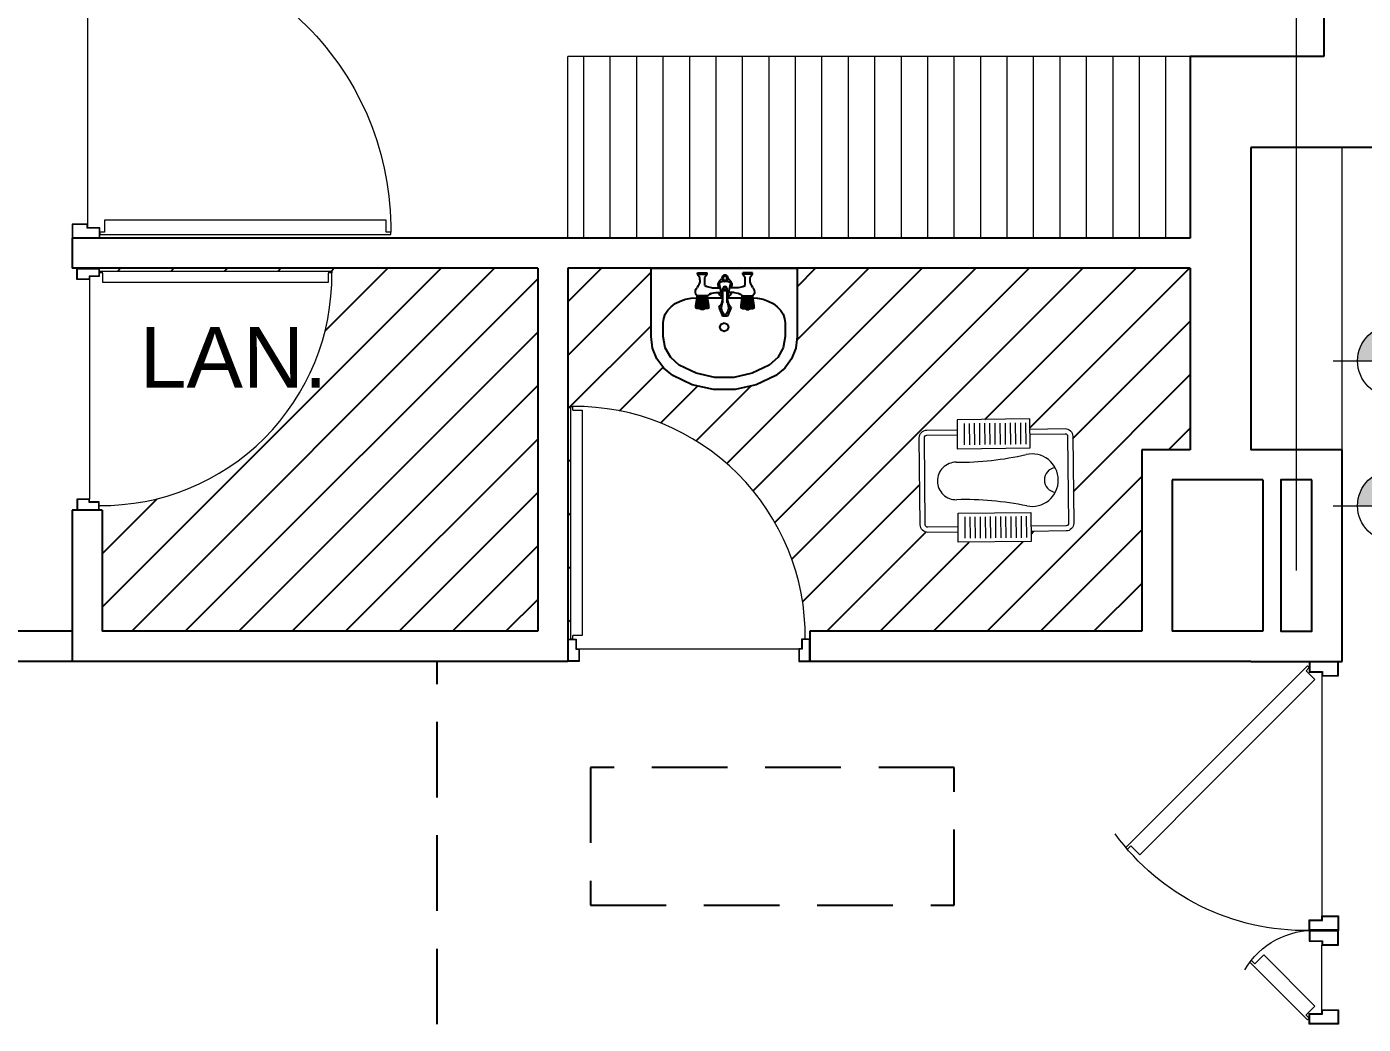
# Model space of a CAD drawing. Header units: inches. Extents: x 70 to 1974, y -315 to 363.
# Drawn here: x 139.54 to 143.96, y -176.429 to -173.13 of the extents above; entities that cross this region are included whole.
import ezdxf

# ---------------------------------------------------------------- set-up
doc = ezdxf.new("R2010")
doc.units = ezdxf.units.IN
doc.header["$MEASUREMENT"] = 0
doc.linetypes.add('HIDDEN', pattern=[0.375, 0.25, -0.125])
for name, color, linetype, lineweight in [('1', 19, 'Continuous', 5), ('FURN', 155, 'Continuous', 13), ('hidden line', 252, 'Continuous', 5), ('LAYER1', 8, 'Continuous', 9), ('wall 2', 156, 'Continuous', 18)]:
    doc.layers.add(name, color=color, linetype=linetype, lineweight=lineweight)
doc.layers.add('fer', color=8, linetype='Continuous')
doc.layers.add('HID', color=5, linetype='HIDDEN')
doc.styles.get("Standard").update_dxf_attribs({"font": 'arial.ttf'})

# ---------------------------------------------------------------- blocks, each defined once
blk = doc.blocks.new('DBLDR120K')
at = {"linetype": 'Continuous'}
for p, q in [((-1.1397, -0.0777), (-1.1686, -0.1067)), ((-0.4028, -0.4202), (-0.0603, -0.0777)), ((-0.0603, -0.0777), (-0.0314, -0.1067)), ((-1.18, -0.096), (-1.1857, -0.1017)), ((-1.1857, -0.1017), (-0.9948, -0.2926)), ((-1.169, -0.107), (-1.18, -0.096)), ((-0.0143, -0.1017), (-0.3678, -0.4552)), ((-0.031, -0.107), (-0.02, -0.096)), ((-0.02, -0.096), (-0.0143, -0.1017)), ((-1.0001, -0.2759), (-0.9708, -0.2466)), ((-0.9891, -0.287), (-1.0001, -0.2759)), ((-0.9948, -0.2926), (-0.9891, -0.287)), ((-0.6393, -0.6567), (-0.4028, -0.4202)), ((-0.3678, -0.4552), (-0.6153, -0.7027)), ((-0.61, -0.686), (-0.6393, -0.6567)), ((-0.621, -0.697), (-0.61, -0.686)), ((-0.6153, -0.7027), (-0.621, -0.697))]:
    blk.add_line(p, q, dxfattribs=at)
for p, q in [((-1.1519, -0.0545), (-0.9381, -0.0545)), ((-1.1397, -0.0777), (-0.9708, -0.2466)), ((-0.0481, -0.0545), (-0.8419, -0.0545))]:
    blk.add_line(p, q)
for points in [[(-1.1519, -0.0545), (-1.1519, 0), (-1.2, 0), (-1.2, -0.096), (-1.1644, -0.096), (-1.1644, -0.0545)], [(-0.9381, -0.0545), (-0.9381, 0), (-0.89, 0), (-0.89, -0.096), (-0.9256, -0.096), (-0.9256, -0.0545)], [(-0.8419, -0.0545), (-0.8419, 0), (-0.89, 0), (-0.89, -0.096), (-0.8544, -0.096), (-0.8544, -0.0545)], [(-0.0481, -0.0545), (-0.0481, 0), (0, 0), (0, -0.096), (-0.0356, -0.096), (-0.0356, -0.0545)], [(-1.1539, -0.0525), (-1.1539, -0.002), (-1.198, -0.002), (-1.198, -0.094), (-1.1664, -0.094), (-1.1664, -0.0525)], [(-0.9361, -0.0525), (-0.9361, -0.002), (-0.892, -0.002), (-0.892, -0.094), (-0.9236, -0.094), (-0.9236, -0.0525)], [(-0.8439, -0.0525), (-0.8439, -0.002), (-0.888, -0.002), (-0.888, -0.094), (-0.8564, -0.094), (-0.8564, -0.0525)], [(-0.0461, -0.0525), (-0.0461, -0.002), (-0.002, -0.002), (-0.002, -0.094), (-0.0336, -0.094), (-0.0336, -0.0525)]]:
    blk.add_lwpolyline(points, close=True, dxfattribs=at)
for centre, radius, start, end in [((-1.6655, -0.1105), 0.7756, 8.0415, 8.1907), ((-0.1145, -0.1105), 0.7756, 171.8093, 171.9585), ((-1.154, -0.0815), 0.2645, 300.4974, 3.1415), ((-0.1145, -0.1105), 0.7756, 178.9285, 233.9661)]:
    blk.add_arc(centre, radius, start, end)
blk = doc.blocks.new('DR100K')
at = {"color": 0}
blk.add_line((-0.0463, -0.0524), (-0.9537, -0.0524), dxfattribs=at)
at = {"color": 0, "linetype": 'Continuous'}
for p, q in [((-0.0591, -0.5731), (-0.0591, -0.1073)), ((-0.0591, -0.1073), (-0.0197, -0.1073)), ((-0.0192, -0.1073), (-0.0192, -0.0923)), ((-0.0192, -0.0923), (-0.0115, -0.0923)), ((-0.0115, -0.0923), (-0.0115, -0.5731)), ((-0.0591, -1.0389), (-0.0591, -0.5731)), ((-0.0115, -0.5731), (-0.0115, -1.0539)), ((-0.0197, -1.0389), (-0.0591, -1.0389)), ((-0.0192, -1.0539), (-0.0192, -1.0389)), ((-0.0115, -1.0539), (-0.0192, -1.0539))]:
    blk.add_line(p, q, dxfattribs=at)
for points in [[(-0.9537, -0.0524), (-0.9537, 0), (-1, 0), (-1, -0.0923), (-0.9658, -0.0923), (-0.9658, -0.0524)], [(-0.0463, -0.0524), (-0.0463, 0), (0, 0), (0, -0.0923), (-0.0342, -0.0923), (-0.0342, -0.0524)], [(-0.9557, -0.0505), (-0.9557, -0.0019), (-0.9981, -0.0019), (-0.9981, -0.0904), (-0.9677, -0.0904), (-0.9677, -0.0505)], [(-0.0443, -0.0505), (-0.0443, -0.0019), (-0.0019, -0.0019), (-0.0019, -0.0904), (-0.0323, -0.0904), (-0.0323, -0.0505)]]:
    blk.add_lwpolyline(points, close=True, dxfattribs=at)
blk.add_arc((-0.0294, -0.1026), 0.9514, 179.3821, 270.6161, dxfattribs=at)
blk = doc.blocks.new('KHALAF')
at = {"layer": 'LAYER1', "linetype": 'Continuous'}
for p, q in [((-0.4621, -0.1855), (-0.3784, -0.1855)), ((-0.4621, -0.2055), (-0.3784, -0.2055)), ((-0.0131, -0.1855), (-0.0968, -0.1855)), ((-0.0131, -0.2055), (-0.0968, -0.2055)), ((-0.4621, -0.2255), (-0.3784, -0.2255)), ((-0.4621, -0.2455), (-0.3784, -0.2455)), ((-0.0131, -0.2255), (-0.0968, -0.2255)), ((-0.0131, -0.2455), (-0.0968, -0.2455)), ((-0.4621, -0.2655), (-0.3784, -0.2655)), ((-0.4621, -0.2855), (-0.3784, -0.2855)), ((-0.4621, -0.3055), (-0.3784, -0.3055)), ((-0.0131, -0.2655), (-0.0968, -0.2655)), ((-0.0131, -0.2855), (-0.0968, -0.2855)), ((-0.0131, -0.3055), (-0.0968, -0.3055)), ((-0.4621, -0.3255), (-0.3784, -0.3255)), ((-0.4621, -0.3455), (-0.3784, -0.3455)), ((-0.4621, -0.3655), (-0.3784, -0.3655)), ((-0.0131, -0.3255), (-0.0968, -0.3255)), ((-0.0131, -0.3455), (-0.0968, -0.3455)), ((-0.0131, -0.3655), (-0.0968, -0.3655)), ((-0.4621, -0.3855), (-0.3784, -0.3855)), ((-0.4621, -0.4055), (-0.3784, -0.4055)), ((-0.0131, -0.3855), (-0.0968, -0.3855)), ((-0.0131, -0.4055), (-0.0968, -0.4055)), ((-0.4621, -0.4255), (-0.3784, -0.4255)), ((-0.0131, -0.4255), (-0.0968, -0.4255))]:
    blk.add_line(p, q, dxfattribs=at)
for points in [[(-0.4376, -0.1681), (-0.4376, -0.0312, -0.414214), (-0.4076, -0.0012), (-0.0676, -0.0012, -0.414214), (-0.0376, -0.0312), (-0.0376, -0.1681, -0.414214)], [(-0.4176, -0.1681), (-0.4176, -0.0312, -0.414214), (-0.4076, -0.0212), (-0.0676, -0.0212, -0.414214), (-0.0576, -0.0312), (-0.0576, -0.1681, -0.414214)], [(-0.0376, -0.4529), (-0.0376, -0.5712, -0.414214), (-0.0676, -0.6012), (-0.4076, -0.6012, -0.414214), (-0.4376, -0.5712), (-0.4376, -0.4529)], [(-0.0576, -0.4529), (-0.0576, -0.5712, -0.414214), (-0.0676, -0.5812), (-0.4076, -0.5812, -0.414214), (-0.4176, -0.5712)], [(-0.4176, -0.5712), (-0.4176, -0.4529, -0.414214)]]:
    blk.add_lwpolyline(points, format="xyb", dxfattribs=at)
for points in [[(-0.4768, -0.1681), (-0.4768, -0.4529), (-0.3637, -0.4529), (-0.3637, -0.1681)], [(0.0017, -0.1681), (0.0017, -0.4529), (-0.1114, -0.4529), (-0.1114, -0.1681)]]:
    blk.add_lwpolyline(points, close=True, dxfattribs=at)
for centre, radius, start, end in [((-0.2376, -0.1621), 0.1027, 90, 192.2454), ((-0.2376, -0.0655), 0.0484, 186.9447, 353.0553), ((-0.2376, -0.1621), 0.1027, 347.7546, 90), ((-1.5093, -0.4381), 1.1986, 359.0688, 12.2454), ((1.0341, -0.4381), 1.1986, 167.7546, 180.9312), ((-0.2376, -0.4588), 0.0733, 179.0688, 270), ((-0.2376, -0.4588), 0.0733, 270, 0.9312)]:
    blk.add_arc(centre, radius, start, end, dxfattribs=at)
blk = doc.blocks.new('DASTSHO')
at = {"layer": 'fer', "linetype": 'Continuous'}
h = blk.add_hatch(dxfattribs=at)
h.set_pattern_fill('EMPTY_FILL', color=256, scale=1000000.0, style=0)
h.set_pattern_definition([(0, (1000000, 1000000), (0, 1000000), [1e-05, -1000000])])
h.paths.add_polyline_path([(-0.3, 0), (-0.3, -0.28), (-0.2973, -0.3116), (-0.2894, -0.3424), (-0.2764, -0.3713), (-0.2586, -0.3976), (-0.2368, -0.4206), (-0.2113, -0.4396), (-0.145, -0.4727), (-0.0738, -0.4931), (0, -0.4999), (0.0738, -0.4931), (0.145, -0.4727), (0.2113, -0.4396), (0.2368, -0.4206), (0.2586, -0.3976), (0.2764, -0.3713), (0.2894, -0.3424), (0.2973, -0.3116), (0.3, -0.28), (0.3, 0)], flags=0)
at = {"layer": 'fer', "linetype": 'ByBlock'}
for p, q in [((-0.3, 0), (-0.3, -0.28)), ((-0.27, 0), (-0.3, 0)), ((0.27, 0), (-0.27, 0)), ((0.3, 0), (0.27, 0)), ((0.3, -0.28), (0.3, 0)), ((-0.2177, -0.1575), (-0.2315, -0.1722)), ((-0.2007, -0.1447), (-0.2177, -0.1575)), ((-0.181, -0.1344), (-0.2007, -0.1447)), ((-0.1592, -0.1267), (-0.181, -0.1344)), ((-0.136, -0.1221), (-0.1592, -0.1267)), ((-0.112, -0.1205), (-0.136, -0.1221)), ((-0.0138, -0.1205), (-0.112, -0.1205)), ((0.112, -0.1205), (0.0075, -0.1205)), ((0.136, -0.1221), (0.112, -0.1205)), ((0.1592, -0.1267), (0.136, -0.1221)), ((0.181, -0.1344), (0.1592, -0.1267)), ((0.2007, -0.1447), (0.181, -0.1344)), ((0.2177, -0.1575), (0.2007, -0.1447)), ((0.2315, -0.1722), (0.2177, -0.1575)), ((-0.2479, -0.206), (-0.25, -0.224)), ((-0.2417, -0.1886), (-0.2479, -0.206)), ((-0.2315, -0.1722), (-0.2417, -0.1886)), ((0.2417, -0.1886), (0.2315, -0.1722)), ((0.2479, -0.206), (0.2417, -0.1886)), ((0.25, -0.224), (0.2479, -0.206)), ((-0.25, -0.224), (-0.25, -0.28)), ((0.25, -0.28), (0.25, -0.224))]:
    blk.add_line(p, q, dxfattribs=at)
at = {"layer": 'fer'}
for p, q in [((-0.1161, -0.0184), (-0.0761, -0.0184)), ((-0.1161, -0.0234), (-0.1161, -0.0184)), ((-0.1161, -0.0234), (-0.0761, -0.0234)), ((-0.1161, -0.0234), (-0.1061, -0.0384)), ((-0.1061, -0.0471), (-0.1061, -0.0384)), ((-0.0761, -0.0234), (-0.0861, -0.0384)), ((-0.0861, -0.0709), (-0.0861, -0.0384)), ((-0.0761, -0.0234), (-0.0761, -0.0184)), ((-0.0161, -0.0545), (0.0098, -0.0545)), ((0.0698, -0.0234), (0.0698, -0.0184)), ((0.1098, -0.0184), (0.0698, -0.0184)), ((0.0698, -0.0234), (0.0798, -0.0384)), ((0.1098, -0.0234), (0.0698, -0.0234)), ((0.0798, -0.0709), (0.0798, -0.0384)), ((0.1098, -0.0234), (0.0998, -0.0384)), ((0.0998, -0.0471), (0.0998, -0.0384)), ((0.1098, -0.0234), (0.1098, -0.0184)), ((-0.1236, -0.1037), (-0.1179, -0.1127)), ((-0.0611, -0.1037), (-0.0661, -0.1057)), ((-0.0571, -0.0795), (-0.0229, -0.0795)), ((-0.0404, -0.0995), (-0.0184, -0.0995)), ((-0.0142, -0.1177), (-0.026, -0.0656)), ((-0.0117, -0.1399), (-0.0115, -0.0831)), ((0.0054, -0.1399), (0.0052, -0.0831)), ((0.0079, -0.1177), (0.0197, -0.0656)), ((0.0341, -0.0995), (0.012, -0.0995)), ((0.0508, -0.0795), (0.0166, -0.0795)), ((0.0548, -0.1037), (0.0598, -0.1057)), ((0.1173, -0.1037), (0.1115, -0.1127)), ((-0.1231, -0.1604), (-0.1231, -0.153)), ((-0.1228, -0.153), (-0.1179, -0.1214)), ((-0.1228, -0.1604), (-0.1228, -0.153)), ((-0.1202, -0.153), (-0.1158, -0.1214)), ((-0.1202, -0.1604), (-0.1202, -0.153)), ((-0.0731, -0.1644), (-0.1191, -0.1644)), ((-0.1148, -0.1214), (-0.1189, -0.153)), ((-0.1189, -0.1604), (-0.1189, -0.153)), ((-0.1179, -0.1214), (-0.1179, -0.1127)), ((-0.0743, -0.1127), (-0.1179, -0.1127)), ((-0.1179, -0.153), (-0.1139, -0.1214)), ((-0.0743, -0.1214), (-0.1179, -0.1214)), ((-0.1179, -0.1604), (-0.1179, -0.153)), ((-0.1128, -0.1214), (-0.1164, -0.153)), ((-0.1164, -0.1604), (-0.1164, -0.153)), ((-0.1152, -0.153), (-0.1118, -0.1214)), ((-0.1152, -0.1604), (-0.1152, -0.153)), ((-0.1135, -0.153), (-0.1104, -0.1214)), ((-0.1135, -0.1604), (-0.1135, -0.153)), ((-0.1085, -0.153), (-0.1064, -0.1214)), ((-0.1085, -0.1644), (-0.1085, -0.153)), ((-0.1055, -0.153), (-0.1041, -0.1214)), ((-0.1055, -0.1644), (-0.1055, -0.153)), ((-0.1051, -0.1654), (-0.1051, -0.1644)), ((-0.1018, -0.1214), (-0.1027, -0.153)), ((-0.1027, -0.1644), (-0.1027, -0.153)), ((-0.0982, -0.153), (-0.0982, -0.1214)), ((-0.0982, -0.1644), (-0.0982, -0.153)), ((-0.0982, -0.1644), (-0.0982, -0.153)), ((-0.0961, -0.1644), (-0.0961, -0.1214)), ((-0.094, -0.153), (-0.094, -0.1214)), ((-0.094, -0.1644), (-0.094, -0.153)), ((-0.0904, -0.1214), (-0.0895, -0.153)), ((-0.0895, -0.1644), (-0.0895, -0.153)), ((-0.0867, -0.153), (-0.0881, -0.1214)), ((-0.0871, -0.1654), (-0.0871, -0.1644)), ((-0.0867, -0.1644), (-0.0867, -0.153)), ((-0.0837, -0.153), (-0.0858, -0.1214)), ((-0.0837, -0.1644), (-0.0837, -0.153)), ((-0.0787, -0.153), (-0.0817, -0.1214)), ((-0.077, -0.153), (-0.0804, -0.1214)), ((-0.0794, -0.1214), (-0.0758, -0.153)), ((-0.0787, -0.1604), (-0.0787, -0.153)), ((-0.0743, -0.153), (-0.0783, -0.1214)), ((-0.0774, -0.1214), (-0.0733, -0.153)), ((-0.077, -0.1604), (-0.077, -0.153)), ((-0.072, -0.153), (-0.0764, -0.1214)), ((-0.0758, -0.1604), (-0.0758, -0.153)), ((-0.0729, -0.1114), (-0.0743, -0.1127)), ((-0.0743, -0.1214), (-0.0743, -0.1127)), ((-0.0694, -0.153), (-0.0743, -0.1214)), ((-0.0743, -0.1604), (-0.0743, -0.153)), ((-0.0733, -0.1604), (-0.0733, -0.153)), ((-0.072, -0.1604), (-0.072, -0.153)), ((-0.0694, -0.1604), (-0.0694, -0.153)), ((-0.0691, -0.1604), (-0.0691, -0.153)), ((-0.0279, -0.1595), (-0.0128, -0.1962)), ((0.0216, -0.1595), (0.0065, -0.1962)), ((0.0628, -0.1604), (0.0628, -0.153)), ((0.0631, -0.153), (0.068, -0.1214)), ((0.0631, -0.1604), (0.0631, -0.153)), ((0.0656, -0.153), (0.07, -0.1214)), ((0.0656, -0.1604), (0.0656, -0.153)), ((0.0665, -0.1114), (0.068, -0.1127)), ((0.0668, -0.1644), (0.1128, -0.1644)), ((0.0711, -0.1214), (0.067, -0.153)), ((0.067, -0.1604), (0.067, -0.153)), ((0.068, -0.1127), (0.1115, -0.1127)), ((0.068, -0.1214), (0.068, -0.1127)), ((0.068, -0.1214), (0.1115, -0.1214)), ((0.068, -0.153), (0.0719, -0.1214)), ((0.068, -0.1604), (0.068, -0.153)), ((0.0731, -0.1214), (0.0694, -0.153)), ((0.0694, -0.1604), (0.0694, -0.153)), ((0.0707, -0.153), (0.0741, -0.1214)), ((0.0707, -0.1604), (0.0707, -0.153)), ((0.0724, -0.153), (0.0754, -0.1214)), ((0.0724, -0.1604), (0.0724, -0.153)), ((0.0774, -0.153), (0.0794, -0.1214)), ((0.0774, -0.1644), (0.0774, -0.153)), ((0.0803, -0.153), (0.0818, -0.1214)), ((0.0803, -0.1644), (0.0803, -0.153)), ((0.0808, -0.1654), (0.0808, -0.1644)), ((0.084, -0.1214), (0.0831, -0.153)), ((0.0831, -0.1644), (0.0831, -0.153)), ((0.0877, -0.153), (0.0877, -0.1214)), ((0.0877, -0.1644), (0.0877, -0.153)), ((0.0898, -0.1644), (0.0898, -0.1214)), ((0.0918, -0.153), (0.0919, -0.1214)), ((0.0918, -0.1644), (0.0918, -0.153)), ((0.0918, -0.1644), (0.0918, -0.153)), ((0.0955, -0.1214), (0.0964, -0.153)), ((0.0964, -0.1644), (0.0964, -0.153)), ((0.0992, -0.153), (0.0978, -0.1214)), ((0.0988, -0.1654), (0.0988, -0.1644)), ((0.0992, -0.1644), (0.0992, -0.153)), ((0.1022, -0.153), (0.1001, -0.1214)), ((0.1022, -0.1644), (0.1022, -0.153)), ((0.1072, -0.153), (0.1041, -0.1214)), ((0.1089, -0.153), (0.1055, -0.1214)), ((0.1065, -0.1214), (0.1101, -0.153)), ((0.1072, -0.1604), (0.1072, -0.153)), ((0.1115, -0.153), (0.1076, -0.1214)), ((0.1084, -0.1214), (0.1126, -0.153)), ((0.1089, -0.1604), (0.1089, -0.153)), ((0.1139, -0.153), (0.1095, -0.1214)), ((0.1101, -0.1604), (0.1101, -0.153)), ((0.1115, -0.1214), (0.1115, -0.1127)), ((0.1165, -0.153), (0.1115, -0.1214)), ((0.1115, -0.1604), (0.1115, -0.153)), ((0.1126, -0.1604), (0.1126, -0.153)), ((0.1139, -0.1604), (0.1139, -0.153)), ((0.1165, -0.1604), (0.1165, -0.153)), ((0.1168, -0.1604), (0.1168, -0.153)), ((-0.0911, -0.1694), (-0.1011, -0.1694)), ((-0.0128, -0.1962), (0.0065, -0.1962)), ((0.0848, -0.1694), (0.0948, -0.1694))]:
    blk.add_line(p, q, dxfattribs=at)
at = {"layer": 'fer', "linetype": 'ByBlock'}
blk.add_lwpolyline([(0, -0.224), (-0.0124, -0.2291), (-0.0175, -0.2415), (-0.0124, -0.2539), (0, -0.259), (0.0124, -0.2539), (0.0175, -0.2415), (0.0124, -0.2291)], close=True, dxfattribs=at)
blk.add_lwpolyline([(0, -0.224), (-0.0124, -0.2291), (-0.0175, -0.2415), (-0.0124, -0.2539), (0, -0.259), (0.0124, -0.2539), (0.0175, -0.2415), (0.0124, -0.2291)], close=True, dxfattribs=at)
for points in [[(-0.3, -0.28), (-0.294, -0.3272), (-0.2764, -0.3713), (-0.2482, -0.4096), (-0.2113, -0.4396)], [(-0.25, -0.28), (-0.2422, -0.3258), (-0.2197, -0.3664), (-0.1849, -0.3972)], [(0.1849, -0.3972), (0.2197, -0.3664), (0.2422, -0.3258), (0.25, -0.28)], [(0.2113, -0.4396), (0.2482, -0.4096), (0.2764, -0.3713), (0.294, -0.3272), (0.3, -0.28)], [(-0.1849, -0.3972), (-0.1147, -0.4307), (-0.0389, -0.4478), (0.0389, -0.4478), (0.1147, -0.4307), (0.1849, -0.3972)], [(-0.2113, -0.4396), (-0.1311, -0.4779), (-0.0444, -0.4975), (0.0444, -0.4975), (0.1311, -0.4779), (0.2113, -0.4396)]]:
    blk.add_lwpolyline(points, dxfattribs=at)
at = {"layer": 'fer'}
for centre, radius in [((-0.0032, -0.0409), 0.0131), ((-0.0032, -0.0409), 0.00814), ((-0.0032, -0.0831), 0.00838), ((-0.0032, -0.0831), 0.00638)]:
    blk.add_circle(centre, radius, dxfattribs=at)
for centre, radius, start, end in [((-0.1561, -0.0471), 0.05, 320.0876, 0), ((-0.0032, -0.068), 0.0279, 117.5903, 204.3145), ((-0.0161, -0.0645), 0.01, 90, 186.4645), ((-0.0032, -0.068), 0.0279, 335.6855, 62.4097), ((0.0098, -0.0645), 0.01, 353.5355, 90), ((0.1498, -0.0471), 0.05, 180, 219.9124), ((-0.0961, -0.0973), 0.0282, 140.0876, 192.9962), ((-0.0961, -0.0973), 0.0282, 60.122, 69.2491), ((-0.0571, -0.0295), 0.05, 240.122, 270), ((-0.0404, -0.1495), 0.05, 90, 130.3983), ((-0.0032, -0.0914), 0.0279, 196.9433, 246.1873), ((-0.0032, -0.0914), 0.0279, 293.8127, 343.0567), ((0.0341, -0.1495), 0.05, 49.6017, 90), ((0.0508, -0.0295), 0.05, 270, 299.878), ((0.0898, -0.0973), 0.0282, 110.7509, 119.878), ((0.0898, -0.0973), 0.0282, 347.0038, 39.9124), ((-0.1191, -0.1604), 0.004, 180, 270), ((-0.1188, -0.1604), 0.004, 180, 270), ((-0.1162, -0.1604), 0.004, 180, 270), ((-0.1149, -0.1604), 0.004, 180, 270), ((-0.1139, -0.1604), 0.004, 180, 270), ((-0.1124, -0.1604), 0.004, 180, 270), ((-0.1112, -0.1604), 0.004, 180, 270), ((-0.1095, -0.1604), 0.004, 180, 270), ((-0.0827, -0.1604), 0.004, 270, 0), ((-0.081, -0.1604), 0.004, 270, 0), ((-0.0798, -0.1604), 0.004, 270, 0), ((-0.0783, -0.1604), 0.004, 270, 0), ((-0.0773, -0.1604), 0.004, 270, 0), ((-0.076, -0.1604), 0.004, 270, 0), ((-0.0734, -0.1604), 0.004, 270, 0), ((-0.0731, -0.1604), 0.004, 270, 0), ((-0.0679, -0.1231), 0.0542, 317.6979, 11.2911), ((0.0251, -0.1613), 0.0425, 149.7923, 221.2189), ((-0.0314, -0.1613), 0.0425, 318.7811, 30.2077), ((0.0616, -0.1231), 0.0542, 168.7089, 222.3021), ((0.0668, -0.1604), 0.004, 180, 270), ((0.0671, -0.1604), 0.004, 180, 270), ((0.0696, -0.1604), 0.004, 180, 270), ((0.071, -0.1604), 0.004, 180, 270), ((0.072, -0.1604), 0.004, 180, 270), ((0.0734, -0.1604), 0.004, 180, 270), ((0.0747, -0.1604), 0.004, 180, 270), ((0.0764, -0.1604), 0.004, 180, 270), ((0.1032, -0.1604), 0.004, 270, 0), ((0.1049, -0.1604), 0.004, 270, 0), ((0.1061, -0.1604), 0.004, 270, 0), ((0.1075, -0.1604), 0.004, 270, 0), ((0.1086, -0.1604), 0.004, 270, 0), ((0.1099, -0.1604), 0.004, 270, 0), ((0.1125, -0.1604), 0.004, 270, 0), ((0.1128, -0.1604), 0.004, 270, 0), ((-0.1011, -0.1654), 0.004, 180, 270), ((-0.0911, -0.1654), 0.004, 270, 0), ((-0.0032, -0.186), 0.005, 221.2189, 318.7811), ((0.0848, -0.1654), 0.004, 180, 270), ((0.0948, -0.1654), 0.004, 270, 0)]:
    blk.add_arc(centre, radius, start, end, dxfattribs=at)
blk = doc.blocks.new('k1')
at = {"true_color": 0x636466}
h = blk.add_hatch(color=251, dxfattribs=at)
h.dxf.hatch_style = 1
h.paths.add_polyline_path([(-461.0846, -161.5584), (-462.6065, -161.5584), (-462.6065, -162.181), (-462.6065, -162.181), (-462.6065, -162.3188), (-462.4682, -162.3188), (-462.4682, -161.6968), (-461.2229, -161.6968), (-461.2229, -162.942), (-461.0846, -162.942), (-461.0846, -162.8037)])
h.paths.add_polyline_path([(-460.3927, -161.6968), (-459.1475, -161.6968), (-459.1475, -162.942), (-457.907, -162.942), (-457.907, -162.8037), (-459.0091, -162.8037), (-459.0091, -161.5584), (-460.5311, -161.5584), (-460.5311, -162.181), (-461.0846, -162.181), (-461.0846, -162.3194), (-460.3927, -162.3194)])
h.paths.add_polyline_path([(-459.7009, -162.3194), (-459.1475, -162.3194), (-459.1475, -162.181), (-459.8393, -162.181), (-459.8393, -162.8037), (-461.0846, -162.8037), (-461.0846, -162.942), (-459.7009, -162.942)], flags=17)
h.paths.add_polyline_path([(-458.3173, -161.6968), (-457.072, -161.6968), (-457.0735, -162.2633), (-457.0043, -162.2633), (-456.9351, -162.2631), (-456.9337, -161.5584), (-458.4557, -161.5584), (-458.4557, -162.181), (-459.0091, -162.181), (-459.0091, -162.3194), (-458.3173, -162.3194)])
h.paths.add_polyline_path([(-457.434, -165.0145), (-453.6596, -165.0145), (-453.6596, -164.5635), (-457.434, -164.5635)], flags=9)
h.paths.add_polyline_path([(-466.4646, -178.781), (-469.7624, -178.781), (-469.7624, -178.172), (-466.4646, -178.172)], flags=9)
h.paths.add_polyline_path([(-465.7865, -177.1188), (-468.3426, -177.1188), (-468.3426, -176.3458), (-465.7865, -176.3458)], flags=9)
h.paths.add_polyline_path([(-466.6372, -172.2588), (-468.4262, -172.2588), (-468.4262, -171.5854), (-466.6372, -171.5854)], flags=9)
h.paths.add_polyline_path([(-467.4058, -174.7927), (-469.1563, -174.7927), (-469.1563, -174.3652), (-467.4058, -174.3652)], flags=9)
h.paths.add_polyline_path([(-466.5791, -173.4899), (-469.3301, -173.4899), (-469.3301, -173.0249), (-466.5791, -173.0249)], flags=9)
h.paths.add_polyline_path([(-469.0047, -195.6182), (-468.5367, -195.6499), (-468.4415, -195.1099), (-468.9095, -195.0782)], flags=9)
h.paths.add_polyline_path([(-465.4248, -183.2086), (-468.8542, -183.2375), (-468.859, -182.6675), (-465.4296, -182.6386)], flags=9)
h.paths.add_polyline_path([(-469.3327, -170.5279), (-465.1389, -170.5279), (-465.1389, -170.0268), (-469.3327, -170.0268)], flags=9)
h.paths.add_polyline_path([(-469.4484, -194.8322), (-468.9804, -194.864), (-468.8852, -194.324), (-469.3532, -194.2922)], flags=9)
h.paths.add_polyline_path([(-467.2761, -194.8572), (-468.7185, -194.8693), (-468.7236, -194.2619), (-467.2812, -194.2497)], flags=9)
h.paths.add_polyline_path([(-464.4483, -194.8452), (-465.6532, -194.8554), (-465.658, -194.2854), (-464.4531, -194.2752)], flags=9)
h.paths.add_polyline_path([(-466.8236, -194.8161), (-465.8001, -194.8479), (-465.7049, -194.3079), (-466.7283, -194.2761)], flags=9)
h.paths.add_polyline_path([(-468.6542, -184.4538), (-467.9788, -184.4761), (-467.9121, -184.093), (-468.5875, -184.0708)], flags=9)
h.paths.add_polyline_path([(-468.0005, -184.2226), (-467.9115, -184.2308), (-467.8869, -184.09), (-467.976, -184.0818)], flags=9)
h.paths.add_polyline_path([(-469.3709, -184.1154), (-469.3068, -184.1217), (-469.2877, -184.0123), (-469.3518, -184.0059)], flags=9)
h.paths.add_polyline_path([(-469.4589, -184.4456), (-469.3558, -184.4539), (-469.3307, -184.3103), (-469.4338, -184.3019)], flags=9)
h.paths.add_polyline_path([(-469.5642, -184.3939), (-468.6423, -184.4137), (-468.583, -184.0728), (-469.5048, -184.053)], flags=9)
h.paths.add_polyline_path([(-468.6139, -183.8392), (-467.9386, -183.8615), (-467.8718, -183.4785), (-468.5472, -183.4562)], flags=9)
h.paths.add_polyline_path([(-467.9602, -183.5893), (-467.8711, -183.5975), (-467.8466, -183.4567), (-467.9356, -183.4486)], flags=9)
h.paths.add_polyline_path([(-469.3753, -183.5029), (-469.3112, -183.5093), (-469.2922, -183.3999), (-469.3563, -183.3935)], flags=9)
h.paths.add_polyline_path([(-469.4633, -183.8331), (-469.3602, -183.8415), (-469.3352, -183.6978), (-469.4383, -183.6895)], flags=9)
h.paths.add_polyline_path([(-469.5687, -183.7814), (-468.6468, -183.8012), (-468.5875, -183.4604), (-469.5093, -183.4406)], flags=9)
h.paths.add_polyline_path([(-464.47, -193.0711), (-466.41, -193.0875), (-466.415, -192.4875), (-464.4751, -192.4711)], flags=9)
h.paths.add_polyline_path([(-464.4471, -179.8895), (-467.4444, -179.9148), (-467.4494, -179.3223), (-464.4521, -179.297)], flags=9)
h.paths.add_polyline_path([(-464.457, -175.972), (-466.6844, -175.9908), (-466.6894, -175.3983), (-464.462, -175.3795)], flags=9)
h.paths.add_polyline_path([(-464.4659, -178.7758), (-466.5484, -178.7933), (-466.5535, -178.1859), (-464.4711, -178.1683)], flags=9)
h.paths.add_polyline_path([(-464.4666, -174.8525), (-466.289, -174.8679), (-466.294, -174.2754), (-464.4716, -174.26)], flags=9)
h.paths.add_polyline_path([(-464.4687, -173.5351), (-466.4711, -173.552), (-466.476, -172.9745), (-464.4735, -172.9576)], flags=9)
h.paths.add_polyline_path([(-464.498, -172.0947), (-465.5354, -172.1034), (-465.539, -171.6759), (-464.5016, -171.6672)], flags=9)
h.paths.add_polyline_path([(-464.487, -190.9788), (-466.5209, -190.9788), (-466.5209, -190.4838), (-464.487, -190.4838)], flags=9)
h.paths.add_polyline_path([(-464.361, -186.5578), (-469.8351, -186.604), (-469.84, -186.0269), (-464.3658, -185.9807)], flags=9)
h.paths.add_polyline_path([(-464.4788, -192.0283), (-465.4211, -192.0283), (-465.4211, -191.4476), (-464.4788, -191.4476)], flags=9)
h.paths.add_polyline_path([(-464.4729, -195.6192), (-466.4129, -195.6356), (-466.4173, -195.1106), (-464.4774, -195.0942)], flags=9)
h.paths.add_polyline_path([(-467.7853, -195.7628), (-468.3703, -195.7628), (-468.3703, -194.9678), (-467.7853, -194.9678)], flags=9)
h.paths.add_polyline_path([(-466.5666, -185.6325), (-467.5813, -185.6325), (-467.5813, -185.1645), (-466.5666, -185.1645)], flags=9)
h.paths.add_polyline_path([(-464.4327, -185.5774), (-466.2107, -185.5924), (-466.2141, -185.194), (-464.436, -185.179)], flags=9)
h.paths.add_polyline_path([(-465.6546, -185.0812), (-469.0091, -185.0812), (-469.0091, -184.6089), (-465.6546, -184.6089)], flags=9)
h.paths.add_polyline_path([(-466.2428, -184.4307), (-467.9102, -184.4448), (-467.9133, -184.0854), (-466.2458, -184.0713)], flags=9)
h.paths.add_polyline_path([(-466.2566, -183.7842), (-467.5346, -183.795), (-467.538, -183.3956), (-466.2599, -183.3848)], flags=9)
h.paths.add_polyline_path([(-465.0273, -184.3294), (-465.4483, -184.3329), (-465.4513, -183.9785), (-465.0303, -183.9749)], flags=9)
h.paths.add_polyline_path([(-464.3973, -183.8968), (-466.0498, -183.9107), (-466.0528, -183.5562), (-464.4003, -183.5423)], flags=9)
h.paths.add_polyline_path([(-464.455, -185.0631), (-465.6467, -185.0732), (-465.6499, -184.6851), (-464.4582, -184.6751)], flags=9)
h.paths.add_polyline_path([(-469.6945, -185.0329), (-469.0256, -185.0536), (-468.9633, -184.7007), (-469.6323, -184.6799)], flags=9)
h.paths.add_polyline_path([(-454.5593, -188.4483), (-454.6086, -188.4483), (-454.6086, -188.3003), (-454.5593, -188.3003)], flags=9)
h.paths.add_polyline_path([(-453.4972, -188.5378), (-454.5503, -188.5378), (-454.5503, -188.1414), (-453.4972, -188.1414)], flags=9)
h.paths.add_polyline_path([(-454.1227, -187.4118), (-454.172, -187.4118), (-454.172, -187.2638), (-454.1227, -187.2638)], flags=9)
h.paths.add_polyline_path([(-453.4705, -187.5187), (-454.1053, -187.5187), (-454.1053, -187.0937), (-453.4705, -187.0937)], flags=9)
h.paths.add_polyline_path([(-453.9631, -180.2095), (-454.0124, -180.2095), (-454.0124, -180.0615), (-453.9631, -180.0615)], flags=9)
h.paths.add_polyline_path([(-453.745, -181.0596), (-453.7944, -181.0596), (-453.7944, -180.9116), (-453.745, -180.9116)], flags=9)
h.paths.add_polyline_path([(-453.8343, -182.0033), (-453.8837, -182.0033), (-453.8837, -181.8553), (-453.8343, -181.8553)], flags=9)
h.paths.add_polyline_path([(-454.2191, -183.8516), (-454.2685, -183.8516), (-454.2685, -183.7036), (-454.2191, -183.7036)], flags=9)
h.paths.add_polyline_path([(-454.3381, -184.7282), (-454.3874, -184.7282), (-454.3874, -184.5803), (-454.3381, -184.5803)], flags=9)
h.paths.add_polyline_path([(-453.4934, -186.5421), (-454.1745, -186.5421), (-454.1745, -186.1171), (-453.4934, -186.1171)], flags=9)
h.paths.add_polyline_path([(-452.9888, -187.4826), (-453.5455, -187.4826), (-453.5455, -187.1401), (-452.9888, -187.1401)], flags=9)
h.paths.add_polyline_path([(-452.9888, -186.4979), (-453.5455, -186.4979), (-453.5455, -186.1555), (-452.9888, -186.1555)], flags=9)
h.paths.add_polyline_path([(-452.9803, -184.8325), (-454.3481, -184.8325), (-454.3481, -184.3829), (-452.9803, -184.3829)], flags=9)
h.paths.add_polyline_path([(-452.9468, -184.0507), (-454.226, -184.0507), (-454.226, -183.5072), (-452.9468, -183.5072)], flags=9)
h.paths.add_polyline_path([(-453.1169, -182.1053), (-453.8089, -182.1053), (-453.8089, -181.6802), (-453.1169, -181.6802)], flags=9)
h.paths.add_polyline_path([(-453.136, -181.1745), (-453.7422, -181.1745), (-453.7422, -180.729), (-453.136, -180.729)], flags=9)
h.paths.add_polyline_path([(-453.001, -180.3219), (-453.9383, -180.3219), (-453.9383, -179.8723), (-453.001, -179.8723)], flags=9)
h.paths.add_polyline_path([(-452.9331, -173.2627), (-456.203, -173.3197), (-456.2193, -172.3875), (-452.9494, -172.3304)], flags=9)
h.paths.add_polyline_path([(-452.992, -185.4166), (-454.0463, -185.4166), (-454.0463, -185.1486), (-452.992, -185.1486)], flags=9)
h.paths.add_polyline_path([(-452.9712, -185.9599), (-453.9002, -185.9599), (-453.9002, -185.69), (-452.9712, -185.69)], flags=9)
h.paths.add_polyline_path([(-452.9423, -190.734), (-453.6863, -190.734), (-453.6863, -190.4296), (-452.9423, -190.4296)], flags=9)
h.paths.add_polyline_path([(-452.9888, -188.5324), (-453.5455, -188.5324), (-453.5455, -188.1899), (-452.9888, -188.1899)], flags=9)
h.paths.add_polyline_path([(-454.1582, -186.4325), (-454.2075, -186.4325), (-454.2075, -186.2845), (-454.1582, -186.2845)], flags=9)
h.paths.add_polyline_path([(-454.4433, -190.8044), (-455.4942, -190.8044), (-455.4942, -190.3918), (-454.4433, -190.3918)], flags=9)
h.paths.add_polyline_path([(-452.955, -190.1558), (-453.7048, -190.1558), (-453.7048, -189.8345), (-452.955, -189.8345)], flags=9)
h.paths.add_polyline_path([(-455.3858, -190.1388), (-454.5791, -190.1388), (-454.5791, -189.8611), (-455.3858, -189.8611)], flags=9)
h.paths.add_polyline_path([(-453.0879, -175.6578), (-455.011, -175.6578), (-455.011, -175.326), (-453.0879, -175.326)], flags=9)
h = blk.add_hatch(color=251, dxfattribs=at)
h.dxf.hatch_style = 1
h.paths.add_polyline_path([(-454.8273, -165.5709), (-455.4496, -165.5709), (-455.4496, -165.7093), (-454.827, -165.7093)])
h.paths.add_polyline_path([(-454.6889, -165.5709), (-454.8273, -165.5709), (-454.827, -165.7093), (-454.6886, -165.7093)])
h.paths.add_polyline_path([(-454.066, -165.5709), (-454.6889, -165.5709), (-454.6886, -165.7093), (-454.2044, -165.7093), (-454.2044, -166.9545), (-454.827, -166.9545), (-454.827, -167.6464), (-454.6886, -167.6464), (-454.6886, -167.0929), (-454.066, -167.0929)])
h.paths.add_polyline_path([(-454.6886, -165.7093), (-454.827, -165.7093), (-454.827, -166.2627), (-455.4496, -166.2627), (-455.4496, -167.7847), (-454.2044, -167.7847), (-454.2044, -169.03), (-454.827, -169.03), (-454.827, -169.7218), (-454.6886, -169.7218), (-454.6886, -169.1683), (-454.066, -169.1683), (-454.066, -167.6464), (-455.3113, -167.6464), (-455.3113, -166.4011), (-454.6886, -166.4011)])
h.paths.add_polyline_path([(-454.6886, -167.7847), (-454.827, -167.7847), (-454.827, -168.3382), (-455.4496, -168.3382), (-455.4496, -169.7218), (-455.3113, -169.7218), (-455.3113, -168.4765), (-454.6886, -168.4765)], flags=17)
h.paths.add_polyline_path([(-454.066, -169.7218), (-455.4496, -169.7218), (-455.4496, -169.8602), (-454.2044, -169.8602), (-454.2044, -171.1054), (-454.827, -171.1054), (-454.827, -171.7972), (-454.6886, -171.7972), (-454.6886, -171.2438), (-454.066, -171.2438)])
h.paths.add_polyline_path([(-458.6892, -165.0145), (-454.9148, -165.0145), (-454.9148, -164.5635), (-458.6892, -164.5635)], flags=9)
h.paths.add_polyline_path([(-467.6094, -178.781), (-470.9072, -178.781), (-470.9072, -178.172), (-467.6094, -178.172)], flags=9)
h.paths.add_polyline_path([(-466.9314, -177.1188), (-469.4875, -177.1188), (-469.4875, -176.3458), (-466.9314, -176.3458)], flags=9)
h.paths.add_polyline_path([(-467.782, -172.2588), (-469.571, -172.2588), (-469.571, -171.5854), (-467.782, -171.5854)], flags=9)
h.paths.add_polyline_path([(-468.5506, -174.7927), (-470.3011, -174.7927), (-470.3011, -174.3652), (-468.5506, -174.3652)], flags=9)
h.paths.add_polyline_path([(-467.724, -173.4899), (-470.475, -173.4899), (-470.475, -173.0249), (-467.724, -173.0249)], flags=9)
h.paths.add_polyline_path([(-470.1495, -195.6182), (-469.6815, -195.6499), (-469.5863, -195.1099), (-470.0543, -195.0782)], flags=9)
h.paths.add_polyline_path([(-466.5696, -183.2086), (-469.999, -183.2375), (-470.0038, -182.6675), (-466.5744, -182.6386)], flags=9)
h.paths.add_polyline_path([(-470.4775, -170.5279), (-466.2838, -170.5279), (-466.2838, -170.0268), (-470.4775, -170.0268)], flags=9)
h.paths.add_polyline_path([(-470.5932, -194.8322), (-470.1252, -194.864), (-470.03, -194.324), (-470.498, -194.2922)], flags=9)
h.paths.add_polyline_path([(-468.4209, -194.8572), (-469.8633, -194.8693), (-469.8685, -194.2619), (-468.426, -194.2497)], flags=9)
h.paths.add_polyline_path([(-465.5931, -194.8452), (-466.798, -194.8554), (-466.8029, -194.2854), (-465.5979, -194.2752)], flags=9)
h.paths.add_polyline_path([(-467.9684, -194.8161), (-466.945, -194.8479), (-466.8497, -194.3079), (-467.8732, -194.2761)], flags=9)
h.paths.add_polyline_path([(-469.799, -184.4538), (-469.1236, -184.4761), (-469.0569, -184.093), (-469.7323, -184.0708)], flags=9)
h.paths.add_polyline_path([(-469.1453, -184.2226), (-469.0563, -184.2308), (-469.0318, -184.09), (-469.1208, -184.0818)], flags=9)
h.paths.add_polyline_path([(-470.5157, -184.1154), (-470.4516, -184.1217), (-470.4325, -184.0123), (-470.4966, -184.0059)], flags=9)
h.paths.add_polyline_path([(-470.6037, -184.4456), (-470.5006, -184.4539), (-470.4756, -184.3103), (-470.5787, -184.3019)], flags=9)
h.paths.add_polyline_path([(-470.709, -184.3939), (-469.7872, -184.4137), (-469.7278, -184.0728), (-470.6497, -184.053)], flags=9)
h.paths.add_polyline_path([(-469.7588, -183.8392), (-469.0834, -183.8615), (-469.0167, -183.4785), (-469.6921, -183.4562)], flags=9)
h.paths.add_polyline_path([(-469.105, -183.5893), (-469.016, -183.5975), (-468.9914, -183.4567), (-469.0805, -183.4486)], flags=9)
h.paths.add_polyline_path([(-470.5202, -183.5029), (-470.4561, -183.5093), (-470.437, -183.3999), (-470.5011, -183.3935)], flags=9)
h.paths.add_polyline_path([(-470.6082, -183.8331), (-470.5051, -183.8415), (-470.48, -183.6978), (-470.5831, -183.6895)], flags=9)
h.paths.add_polyline_path([(-470.7135, -183.7814), (-469.7916, -183.8012), (-469.7323, -183.4604), (-470.6541, -183.4406)], flags=9)
h.paths.add_polyline_path([(-465.6149, -193.0711), (-467.5548, -193.0875), (-467.5599, -192.4875), (-465.6199, -192.4711)], flags=9)
h.paths.add_polyline_path([(-465.5919, -179.8895), (-468.5893, -179.9148), (-468.5943, -179.3223), (-465.5969, -179.297)], flags=9)
h.paths.add_polyline_path([(-465.6018, -175.972), (-467.8293, -175.9908), (-467.8343, -175.3983), (-465.6068, -175.3795)], flags=9)
h.paths.add_polyline_path([(-465.6108, -178.7758), (-467.6932, -178.7933), (-467.6983, -178.1859), (-465.6159, -178.1683)], flags=9)
h.paths.add_polyline_path([(-465.6114, -174.8525), (-467.4339, -174.8679), (-467.4389, -174.2754), (-465.6164, -174.26)], flags=9)
h.paths.add_polyline_path([(-465.6135, -173.5351), (-467.6159, -173.552), (-467.6208, -172.9745), (-465.6184, -172.9576)], flags=9)
h.paths.add_polyline_path([(-465.6428, -172.0947), (-466.6803, -172.1034), (-466.6839, -171.6759), (-465.6464, -171.6672)], flags=9)
h.paths.add_polyline_path([(-465.6319, -190.9788), (-467.6657, -190.9788), (-467.6657, -190.4838), (-465.6319, -190.4838)], flags=9)
h.paths.add_polyline_path([(-465.5058, -186.5578), (-470.98, -186.604), (-470.9848, -186.0269), (-465.5107, -185.9807)], flags=9)
h.paths.add_polyline_path([(-465.6236, -192.0283), (-466.566, -192.0283), (-466.566, -191.4476), (-465.6236, -191.4476)], flags=9)
h.paths.add_polyline_path([(-465.6178, -195.6192), (-467.5577, -195.6356), (-467.5621, -195.1106), (-465.6222, -195.0942)], flags=9)
h.paths.add_polyline_path([(-468.9301, -195.7628), (-469.5151, -195.7628), (-469.5151, -194.9678), (-468.9301, -194.9678)], flags=9)
h.paths.add_polyline_path([(-467.7114, -185.6325), (-468.7261, -185.6325), (-468.7261, -185.1645), (-467.7114, -185.1645)], flags=9)
h.paths.add_polyline_path([(-465.5775, -185.5774), (-467.3556, -185.5924), (-467.3589, -185.194), (-465.5809, -185.179)], flags=9)
h.paths.add_polyline_path([(-466.7994, -185.0812), (-470.154, -185.0812), (-470.154, -184.6089), (-466.7994, -184.6089)], flags=9)
h.paths.add_polyline_path([(-467.3876, -184.4307), (-469.0551, -184.4448), (-469.0581, -184.0854), (-467.3907, -184.0713)], flags=9)
h.paths.add_polyline_path([(-467.4014, -183.7842), (-468.6794, -183.795), (-468.6828, -183.3956), (-467.4048, -183.3848)], flags=9)
h.paths.add_polyline_path([(-466.1721, -184.3294), (-466.5931, -184.3329), (-466.5961, -183.9785), (-466.1751, -183.9749)], flags=9)
h.paths.add_polyline_path([(-465.5422, -183.8968), (-467.1946, -183.9107), (-467.1976, -183.5562), (-465.5452, -183.5423)], flags=9)
h.paths.add_polyline_path([(-465.5998, -185.0631), (-466.7915, -185.0732), (-466.7948, -184.6851), (-465.603, -184.6751)], flags=9)
h.paths.add_polyline_path([(-470.8394, -185.0329), (-470.1704, -185.0536), (-470.1082, -184.7007), (-470.7771, -184.6799)], flags=9)
h.paths.add_polyline_path([(-455.7041, -188.4483), (-455.7534, -188.4483), (-455.7534, -188.3003), (-455.7041, -188.3003)], flags=9)
h.paths.add_polyline_path([(-454.6421, -188.5378), (-455.6951, -188.5378), (-455.6951, -188.1414), (-454.6421, -188.1414)], flags=9)
h.paths.add_polyline_path([(-455.2675, -187.4118), (-455.3168, -187.4118), (-455.3168, -187.2638), (-455.2675, -187.2638)], flags=9)
h.paths.add_polyline_path([(-454.6153, -187.5187), (-455.2501, -187.5187), (-455.2501, -187.0937), (-454.6153, -187.0937)], flags=9)
h.paths.add_polyline_path([(-455.1079, -180.2095), (-455.1572, -180.2095), (-455.1572, -180.0615), (-455.1079, -180.0615)], flags=9)
h.paths.add_polyline_path([(-454.8899, -181.0596), (-454.9392, -181.0596), (-454.9392, -180.9116), (-454.8899, -180.9116)], flags=9)
h.paths.add_polyline_path([(-454.9792, -182.0033), (-455.0285, -182.0033), (-455.0285, -181.8553), (-454.9792, -181.8553)], flags=9)
h.paths.add_polyline_path([(-455.364, -183.8516), (-455.4133, -183.8516), (-455.4133, -183.7036), (-455.364, -183.7036)], flags=9)
h.paths.add_polyline_path([(-455.4829, -184.7282), (-455.5322, -184.7282), (-455.5322, -184.5803), (-455.4829, -184.5803)], flags=9)
h.paths.add_polyline_path([(-454.6382, -186.5421), (-455.3193, -186.5421), (-455.3193, -186.1171), (-454.6382, -186.1171)], flags=9)
h.paths.add_polyline_path([(-454.1336, -187.4826), (-454.6903, -187.4826), (-454.6903, -187.1401), (-454.1336, -187.1401)], flags=9)
h.paths.add_polyline_path([(-454.1336, -186.4979), (-454.6903, -186.4979), (-454.6903, -186.1555), (-454.1336, -186.1555)], flags=9)
h.paths.add_polyline_path([(-454.1252, -184.8325), (-455.4929, -184.8325), (-455.4929, -184.3829), (-454.1252, -184.3829)], flags=9)
h.paths.add_polyline_path([(-454.0916, -184.0507), (-455.3708, -184.0507), (-455.3708, -183.5072), (-454.0916, -183.5072)], flags=9)
h.paths.add_polyline_path([(-454.2617, -182.1053), (-454.9537, -182.1053), (-454.9537, -181.6802), (-454.2617, -181.6802)], flags=9)
h.paths.add_polyline_path([(-454.2808, -181.1745), (-454.8871, -181.1745), (-454.8871, -180.729), (-454.2808, -180.729)], flags=9)
h.paths.add_polyline_path([(-454.1459, -180.3219), (-455.0831, -180.3219), (-455.0831, -179.8723), (-454.1459, -179.8723)], flags=9)
h.paths.add_polyline_path([(-454.0779, -173.2627), (-457.3478, -173.3197), (-457.3641, -172.3875), (-454.0942, -172.3304)], flags=9)
h.paths.add_polyline_path([(-454.1368, -185.4166), (-455.1911, -185.4166), (-455.1911, -185.1486), (-454.1368, -185.1486)], flags=9)
h.paths.add_polyline_path([(-454.116, -185.9599), (-455.045, -185.9599), (-455.045, -185.69), (-454.116, -185.69)], flags=9)
h.paths.add_polyline_path([(-454.0871, -190.734), (-454.8312, -190.734), (-454.8312, -190.4296), (-454.0871, -190.4296)], flags=9)
h.paths.add_polyline_path([(-454.1336, -188.5324), (-454.6903, -188.5324), (-454.6903, -188.1899), (-454.1336, -188.1899)], flags=9)
h.paths.add_polyline_path([(-455.303, -186.4325), (-455.3523, -186.4325), (-455.3523, -186.2845), (-455.303, -186.2845)], flags=9)
h.paths.add_polyline_path([(-455.5882, -190.8044), (-456.639, -190.8044), (-456.639, -190.3918), (-455.5882, -190.3918)], flags=9)
h.paths.add_polyline_path([(-454.0999, -190.1558), (-454.8496, -190.1558), (-454.8496, -189.8345), (-454.0999, -189.8345)], flags=9)
h.paths.add_polyline_path([(-456.5306, -190.1388), (-455.7239, -190.1388), (-455.7239, -189.8611), (-456.5306, -189.8611)], flags=9)
h.paths.add_polyline_path([(-454.2327, -175.6578), (-456.1559, -175.6578), (-456.1559, -175.326), (-454.2327, -175.326)], flags=9)
blk = doc.blocks.new('cod')
at = {"layer": 'wall 2'}
h = blk.add_hatch(color=256, dxfattribs=at)
h.dxf.hatch_style = 1
h.paths.add_polyline_path([(120.6124, 30.9879, 0.414214), (120.4424, 30.8179), (120.6124, 30.8179)])
h.paths.add_polyline_path([(120.6124, 30.6478, 0.414214), (120.7824, 30.8179), (120.6124, 30.8179)])
for p, q in [((120.6124, 30.5617), (120.6124, 31.0815)), ((120.3262, 30.8179), (122.0904, 30.8179))]:
    blk.add_line(p, q, dxfattribs=at)
blk.add_circle((120.6124, 30.8179), 0.17, dxfattribs=at)

msp = doc.modelspace()

# ---------------------------------------------------------------- hatches: boundary and pattern name
h = msp.add_hatch()
h.set_pattern_fill('ANSI31', color=256)
h.paths.add_polyline_path([(141.22958, -173.92896), (139.77951, -173.92896), (139.77951, -173.93814), (140.16415, -173.93814), (140.54878, -173.93814), (140.54878, -173.94433, -0.420536), (139.77951, -174.71357), (139.77951, -174.72896), (139.78958, -174.72896), (139.78958, -175.12896), (141.22958, -175.12896)])
h.paths.add_polyline_path([(143.38727, -173.92896), (142.0881, -173.92896), (142.0881, -174.15451), (142.08324, -174.19262), (142.06902, -174.2282), (142.04633, -174.25907), (142.01661, -174.28326), (141.95197, -174.31411), (141.88211, -174.32992), (141.81048, -174.32992), (141.74062, -174.31411), (141.67598, -174.28326), (141.64627, -174.25907), (141.62358, -174.2282), (141.60935, -174.19262), (141.6045, -174.15451), (141.6045, -173.92896), (141.32958, -173.92896), (141.32958, -175.15511), (141.33876, -175.15511), (141.33876, -174.77048), (141.33876, -174.38584), (141.34495, -174.38584, -0.420536), (142.11419, -175.15511), (142.12958, -175.15511), (142.12958, -175.12896), (143.22727, -175.12896), (143.22727, -174.52896), (143.38727, -174.52896)])
h.paths.add_polyline_path([(142.85714, -174.42725), (142.85749, -174.46046), (142.97326, -174.45924, -0.4142136), (142.99891, -174.48436), (143.00193, -174.77198, -0.4142136), (142.97681, -174.79762), (142.86104, -174.79884), (142.86139, -174.83205), (142.62046, -174.83458), (142.62011, -174.80137), (142.52, -174.80242, -0.4142136), (142.49435, -174.77731), (142.49133, -174.48968, -0.4142136), (142.51645, -174.46404), (142.61655, -174.46299), (142.61621, -174.42978)], flags=16)
h.paths.add_polyline_path([(142.95119, -174.62868, -0.4782907), (142.84674, -174.71472, 0.0575573), (142.61497, -174.69422, -0.4189819), (142.55131, -174.63288, -0.4189819), (142.61367, -174.57023, 0.0575573), (142.84496, -174.54486, -0.4782907)], flags=0)
h.paths.add_polyline_path([(139.84247, -174.43256), (140.56362, -174.43256), (140.56362, -174.02042), (139.84247, -174.02042)], flags=25)
h = msp.add_hatch()
h.set_pattern_fill('ANSI31', color=256)
h.paths.add_polyline_path([(139.84247, -174.43256), (140.56362, -174.43256), (140.56362, -174.02042), (139.84247, -174.02042)], flags=9)
at = {"layer": 'hidden line'}
h = msp.add_hatch(dxfattribs=at)
h.set_pattern_fill('ANSI31', color=256, scale=0.7, angle=45)
h.set_pattern_definition([(90, (-80.080465, -183.47785), (-0.0875, 0), [])])
h.paths.add_polyline_path([(143.38727, -173.82896), (143.38727, -173.22896), (141.32958, -173.22896), (141.32958, -173.82896)])

# ---------------------------------------------------------------- linework, layer by layer
for p, q in [((143.82958, -170.32896), (143.82958, -173.22896)), ((143.38727, -173.22896), (143.38727, -173.82896)), ((143.82958, -173.22896), (143.38727, -173.22896)), ((143.58727, -173.52896), (143.58727, -174.52896)), ((144.02958, -173.52896), (143.58727, -173.52896)), ((139.68958, -173.82896), (139.68958, -173.92896)), ((139.78958, -173.82896), (139.68958, -173.82896)), ((143.38727, -173.82896), (139.78958, -173.82896)), ((141.22958, -173.92896), (139.68958, -173.92896)), ((141.22958, -173.92896), (141.22958, -175.12896)), ((143.38727, -173.92896), (141.32958, -173.92896)), ((141.32958, -173.92896), (141.32958, -175.22896)), ((143.38727, -173.92896), (143.38727, -174.52896)), ((143.22727, -174.52896), (143.22727, -175.12896)), ((143.38727, -174.52896), (143.22727, -174.52896)), ((143.88958, -174.52896), (143.58727, -174.52896)), ((143.88958, -175.22896), (143.88958, -174.52896)), ((143.62727, -174.62896), (143.32727, -174.62896)), ((143.32727, -174.62896), (143.32727, -175.12896)), ((143.62727, -174.62896), (143.62727, -175.12896)), ((139.68958, -174.72896), (139.68958, -175.22896)), ((139.78958, -174.72896), (139.68958, -174.72896)), ((139.78958, -174.72896), (139.78958, -175.12896)), ((141.22958, -175.12896), (139.78958, -175.12896)), ((142.12958, -175.12896), (142.12958, -175.22896)), ((143.22727, -175.12896), (142.12958, -175.12896)), ((143.62727, -175.12896), (143.32727, -175.12896)), ((141.32958, -175.22896), (139.68958, -175.22896)), ((143.58727, -175.22896), (142.12958, -175.22896)), ((143.58727, -175.22896), (143.88958, -175.22896))]:
    msp.add_line(p, q)
msp.add_lwpolyline([(143.78958, -174.62896), (143.68727, -174.62896), (143.68727, -175.12896), (143.78958, -175.12896)], close=True)
at = {"layer": 'HID', "color": 8}
for p, q in [((139.68958, -175.12896), (138.48958, -175.12896)), ((139.68958, -175.22896), (138.48958, -175.22896)), ((140.89669, -176.42896), (140.89669, -175.22896))]:
    msp.add_line(p, q, dxfattribs=at)
msp.add_lwpolyline([(142.60705, -175.57948), (141.40407, -175.57948), (141.40407, -176.03482), (142.60705, -176.03482)], close=True, dxfattribs=at)
at = {"layer": 'hidden line'}
for p, q in [((143.73832, -174.92797), (143.73832, -167.37336)), ((143.38727, -173.22896), (141.32958, -173.22896)), ((141.32958, -173.82896), (141.32958, -173.22896)), ((143.88958, -174.52896), (143.88958, -173.52896))]:
    msp.add_line(p, q, dxfattribs=at)

# ---------------------------------------------------------------- block references
msp.add_blockref('k1', (612.16119, -2.66445))
at = {"layer": '1', "xscale": -0.8059164504111322, "yscale": 0.8059164504111322, "zscale": 0.8059164504111322}
msp.add_blockref('DASTSHO', (141.8463, -173.92896), dxfattribs=at)
at = {"layer": 'FURN', "linetype": 'ByBlock', "xscale": -1, "rotation": 269.9961675300127}
msp.add_blockref('DBLDR120K', (143.87722, -175.22896), dxfattribs=at)
at = {"layer": 'LAYER1', "linetype": 'ByBlock', "xscale": -1, "rotation": 89.99999999955772}
msp.add_blockref('DR100K', (139.68958, -173.82896), dxfattribs=at)
at = {"layer": 'LAYER1', "linetype": 'ByBlock', "xscale": 0.800000000000012, "yscale": 0.800000000000012, "zscale": 0.800000000000012}
for p, rotation in [((139.70567, -173.92896), 89.99999999957049), ((141.32958, -175.22896), 179.9999999995705)]:
    msp.add_blockref('DR100K', p, dxfattribs=dict(at, rotation=rotation))
at = {"layer": 'LAYER1', "xscale": 0.8460000000000036, "yscale": 0.8460000000000036, "zscale": 0.8460000000000036, "rotation": 270.6015541961758}
msp.add_blockref('KHALAF', (143.00354, -174.82914), dxfattribs=at)
at = {"layer": 'wall 2', "xscale": 0.7000000000000455, "yscale": 0.7000000000000455, "zscale": 0.7000000000000455}
for p in [(59.63115, -195.80791), (59.63115, -196.28681)]:
    msp.add_blockref('cod', p, dxfattribs=at)

# ---------------------------------------------------------------- texts
at = {"insert": (139.91293, -174.12335), "char_height": 0.2, "attachment_point": 1}
msp.add_mtext_dynamic_manual_height_columns('LAN.', width=0.5632281, gutter_width=1, heights=[0], dxfattribs=at)

doc.saveas('drawing.dxf')
